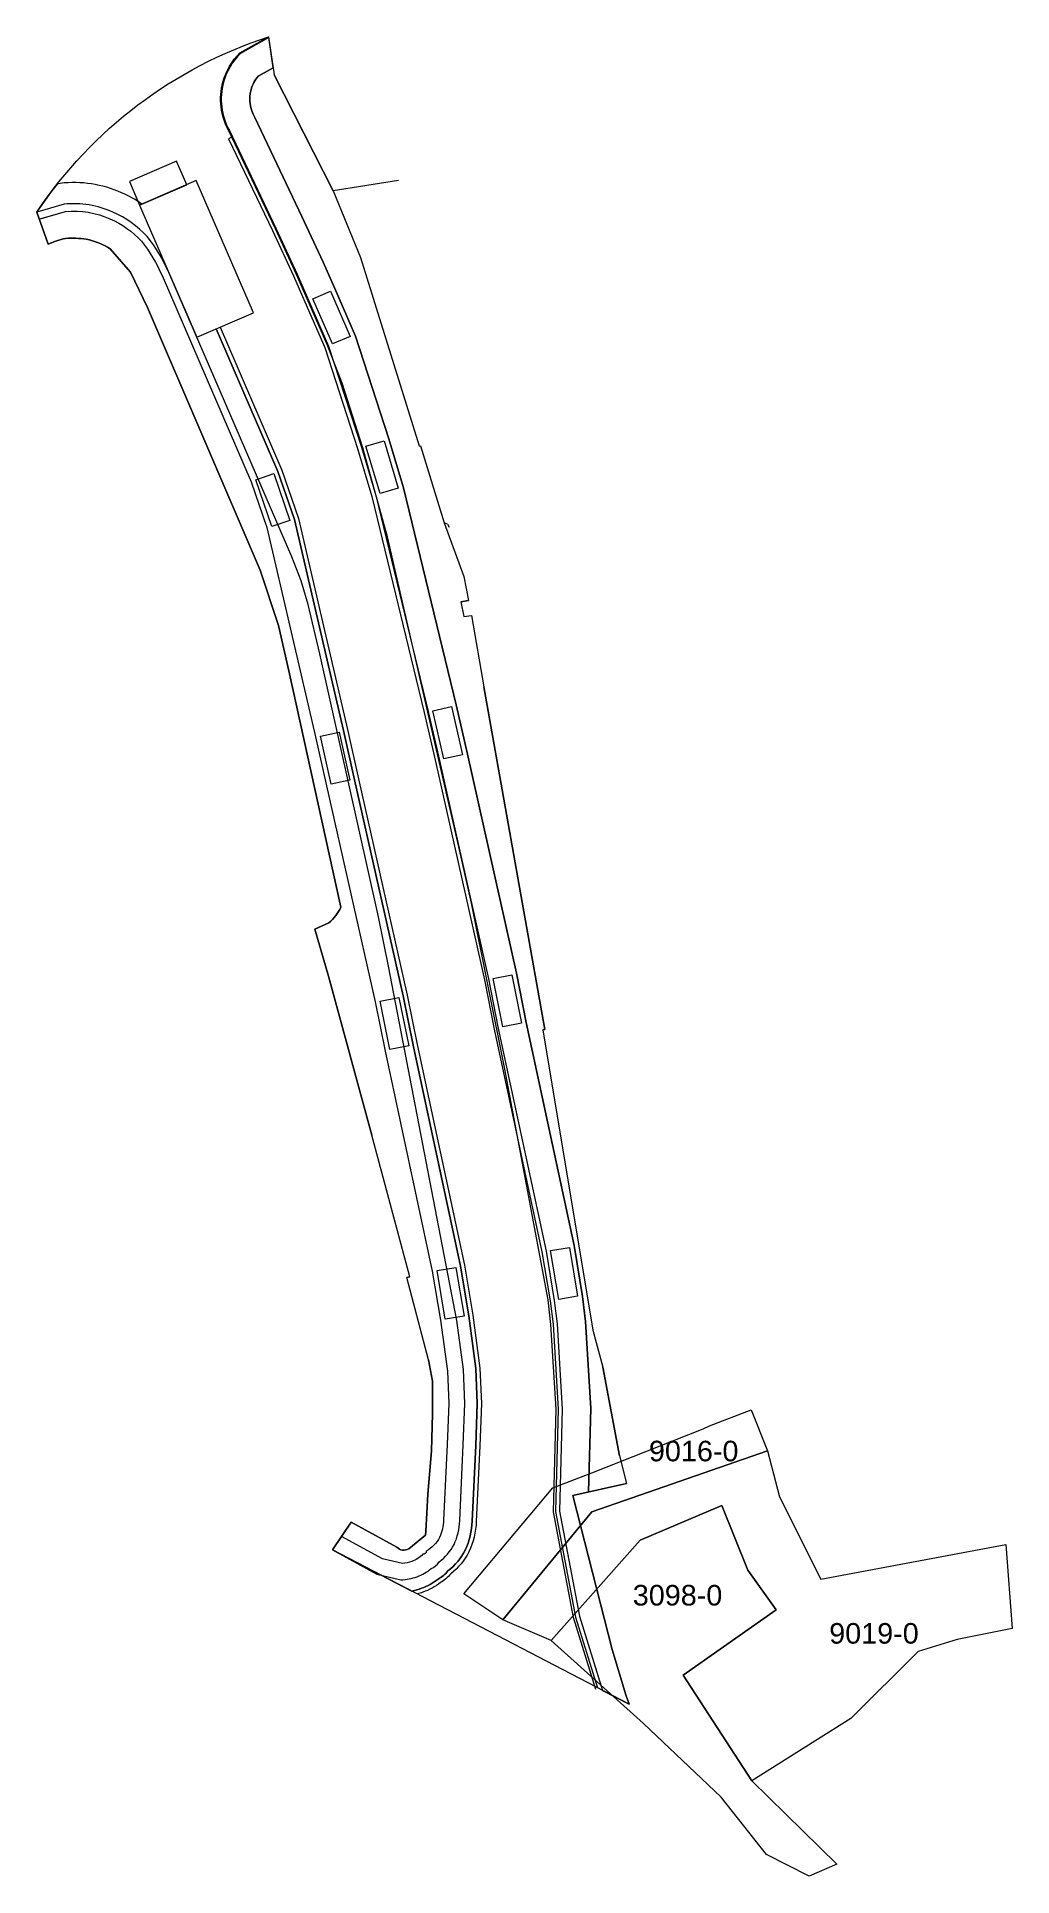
# Model space of a CAD drawing. Header units: metres. Extents: x 7529398 to 7529492, y 4686543 to 4686722.
import ezdxf

# ---------------------------------------------------------------- set-up
doc = ezdxf.new("R2010")
doc.units = ezdxf.units.M
for name, color, linetype, lineweight in [('BAZENI', 150, 'Continuous', 0), ('kubza-10cm', 23, 'Continuous', 0), ('kufiri', 200, 'Continuous', 0), ('lloga-sip', 4, 'Continuous', 0), ('objekt', 1, 'Continuous', 0), ('Pikat zyrtare shape', 7, 'Continuous', 0), ('skajori', 157, 'Continuous', 0), ('ujori-zone', 5, 'Continuous', 0), ('ulset-project-e-mod', 1, 'Continuous', 0)]:
    doc.layers.add(name, color=color, linetype=linetype, lineweight=lineweight)
doc.styles.get("Standard").update_dxf_attribs({"font": 'arial.ttf'})

msp = doc.modelspace()

# ---------------------------------------------------------------- linework, layer by layer
at = {"layer": 'BAZENI', "color": 6}
msp.add_lwpolyline([(7529406.6, 4686708.17), (7529407.59, 4686705.88), (7529412.18, 4686707.86), (7529411.19, 4686710.15)], close=True, dxfattribs=at)
at = {"layer": 'BAZENI'}
msp.add_lwpolyline([(7529413.14, 4686693.02), (7529418.65, 4686695.4), (7529413.1, 4686708.25), (7529407.59, 4686705.88)], close=True, dxfattribs=at)
at = {"layer": 'kubza-10cm', "flags": 128}
for points in [[(7529420.57, 4686719.23), (7529419.12, 4686718.42, 0.105114), (7529418.42, 4686717.09, 0.195164), (7529418.78, 4686714.4), (7529423.36, 4686704.76), (7529425.43, 4686700.31), (7529426.55, 4686697.75), (7529428.56, 4686693.14), (7529431.8, 4686683.15), (7529433.23, 4686678.37), (7529438.35, 4686657.28), (7529439.45, 4686652.48), (7529444.21, 4686631.2), (7529445.17, 4686626.38), (7529449.82, 4686604.69), (7529450.64, 4686599.76), (7529450.94, 4686597.33), (7529451.44, 4686588.84), (7529451.23, 4686580.75)], [(7529397.79, 4686704.51), (7529400.4, 4686705.25, -0.130942), (7529404.71, 4686704.53, -0.108528), (7529407.78, 4686702.36, -0.065859), (7529409.77, 4686699.02), (7529418.44, 4686678.96), (7529419.96, 4686674.53), (7529424.69, 4686654.16), (7529425.76, 4686649.39), (7529430.48, 4686628.39), (7529431.46, 4686623.6), (7529436.03, 4686602.2), (7529436.82, 4686597.44), (7529437.5, 4686592.5), (7529437.63, 4686589.33), (7529437.49, 4686585.37), (7529437.13, 4686578.01, -0.09585), (7529436.75, 4686576.32, -0.13367), (7529435.45, 4686574.98, -0.43383), (7529435.13, 4686574.69, -0.117021), (7529434.03, 4686573.97, -0.074032), (7529433.13, 4686573.78), (7529431.2, 4686574.23), (7529427.22, 4686576.42)]]:
    msp.add_lwpolyline(points, format="xyb", dxfattribs=at)
at = {"layer": 'kubza-10cm'}
msp.add_lwpolyline([(7529407.82, 4686705.98, 0.049534), (7529405.82, 4686707.07, 0.13624), (7529399.87, 4686707.99), (7529399.57, 4686707.91, 0.019426), (7529397.6, 4686705.2), (7529397.84, 4686704.52), (7529400.4, 4686705.25, -0.130942), (7529404.71, 4686704.53, -0.108528), (7529407.78, 4686702.36, -0.065859), (7529409.77, 4686699.02), (7529418.44, 4686678.96), (7529419.96, 4686674.53), (7529424.69, 4686654.16), (7529425.76, 4686649.39), (7529430.48, 4686628.39), (7529431.46, 4686623.6), (7529436.03, 4686602.2), (7529436.82, 4686597.44), (7529437.5, 4686592.5), (7529437.63, 4686589.33), (7529437.49, 4686585.37), (7529437.13, 4686578.01, -0.09585), (7529436.75, 4686576.32, -0.13367), (7529435.45, 4686574.98, -0.43383), (7529435.13, 4686574.69, -0.117021), (7529434.03, 4686573.97, -0.074032), (7529433.13, 4686573.78), (7529431.2, 4686574.23), (7529427.22, 4686576.42), (7529426.35, 4686575.12), (7529434.05, 4686571.1, 0.041447), (7529434.99, 4686571.37, 0.082256), (7529436.59, 4686572.27, 0.102021), (7529437.55, 4686573.06, 0.105504), (7529439.24, 4686575.09, 0.099127), (7529439.91, 4686577.9), (7529440.26, 4686585.26), (7529440.41, 4686589.34), (7529440.27, 4686592.74), (7529439.57, 4686597.86), (7529438.76, 4686602.71), (7529434.18, 4686624.17), (7529433.2, 4686628.97), (7529428.47, 4686650), (7529427.4, 4686654.78), (7529422.63, 4686675.3), (7529421.03, 4686679.97), (7529415.04, 4686693.84)], format="xyb", dxfattribs=at)
at = {"layer": 'kufiri', "flags": 128}
msp.add_lwpolyline([(7529397.6, 4686705.2, -0.16842), (7529420.13, 4686722.24), (7529420.68, 4686718.53), (7529426.4, 4686707.27), (7529429.06, 4686700.79), (7529434.77, 4686682.45), (7529434.88, 4686682.45), (7529437.19, 4686674.97), (7529439.1, 4686669.77), (7529439.55, 4686667.43), (7529438.82, 4686667.29), (7529439.1, 4686665.86), (7529439.83, 4686665.97), (7529441.04, 4686659.02), (7529446.96, 4686625.7), (7529446.78, 4686625.67), (7529451.64, 4686596.48), (7529452.62, 4686592.86), (7529454.22, 4686584.26), (7529454.92, 4686581.57), (7529449.69, 4686580.41), (7529453.52, 4686565.41), (7529454.86, 4686561.02), (7529455.18, 4686560.09), (7529426.35, 4686575.12), (7529428.14, 4686577.79), (7529432.58, 4686575.37, 0.337705), (7529433.75, 4686575.21), (7529435.36, 4686576.54), (7529435.4, 4686576.91), (7529435.6, 4686580.52), (7529435.96, 4686584.75), (7529436.07, 4686588.33), (7529436.05, 4686591.51), (7529435.65, 4686593.59), (7529433.55, 4686601.58), (7529433.84, 4686601.65), (7529430.16, 4686615.45), (7529425.95, 4686630.89), (7529424.62, 4686635.46), (7529425.98, 4686636.08, 0.112197), (7529427.16, 4686637.61), (7529422.09, 4686660.57), (7529421.08, 4686665), (7529419.32, 4686670.39), (7529408.37, 4686695.93), (7529406.7, 4686699.36), (7529404.73, 4686701.63, 0.082157), (7529402.41, 4686702.56, 0.045582), (7529400.39, 4686702.64, 0.035645), (7529398.71, 4686702.09)], format="xyb", close=True, dxfattribs=at)
at = {"layer": 'lloga-sip', "flags": 128}
msp.add_lwpolyline([(7529445.17, 4686626.38), (7529444.21, 4686631.2), (7529439.45, 4686652.48), (7529438.35, 4686657.28), (7529433.23, 4686678.37), (7529431.8, 4686683.15), (7529428.56, 4686693.14), (7529426.55, 4686697.75), (7529425.43, 4686700.31), (7529423.36, 4686704.76), (7529418.78, 4686714.4, -0.195164), (7529418.42, 4686717.09, -0.105114), (7529419.12, 4686718.42), (7529420.57, 4686719.23), (7529420.14, 4686722.18), (7529417.38, 4686720.63, 0.129473), (7529415.74, 4686717.82, 0.191803), (7529416.31, 4686713.12), (7529420.85, 4686703.58), (7529422.9, 4686699.17), (7529424.01, 4686696.64), (7529425.96, 4686692.16), (7529429.15, 4686682.33), (7529430.54, 4686677.64), (7529435.64, 4686656.64), (7529436.74, 4686651.87), (7529441.49, 4686630.62), (7529442.45, 4686625.82), (7529447.09, 4686604.17), (7529447.89, 4686599.36), (7529448.17, 4686597.08), (7529448.66, 4686588.79), (7529448.4, 4686578.86), (7529450.35, 4686568.66), (7529452.59, 4686561.44), (7529455.18, 4686560.09), (7529454.86, 4686561.02), (7529453.52, 4686565.41), (7529449.69, 4686580.41), (7529451.23, 4686580.75), (7529451.44, 4686588.84), (7529450.94, 4686597.33), (7529450.64, 4686599.76), (7529449.82, 4686604.69)], format="xyb", close=True, dxfattribs=at)
at = {"layer": 'objekt', "flags": 128}
for points, elevation in [([(7529426.4, 4686707.27), (7529420.68, 4686718.53)], 546.53), ([(7529432.76, 4686708.27), (7529426.4, 4686707.27)], 546.53), ([(7529429.06, 4686700.79), (7529434.77, 4686682.45)], 546.51), ([(7529434.88, 4686682.45), (7529437.19, 4686674.97)], 544.68), ([(7529437.5, 4686674.86), (7529437.19, 4686674.97)], 544.7), ([(7529437.5, 4686674.86), (7529437.68, 4686674.55)], 544.7), ([(7529439.1, 4686669.77), (7529439.55, 4686667.43)], 544.74), ([(7529438.82, 4686667.29), (7529439.55, 4686667.43)], 544.76), ([(7529438.82, 4686667.29), (7529439.1, 4686665.86)], 544.76), ([(7529439.1, 4686665.86), (7529439.83, 4686665.97)], 544.77), ([(7529439.83, 4686665.97), (7529441.04, 4686659.02)], 544.77), ([(7529446.96, 4686625.7), (7529441.04, 4686659.02)], 545), ([(7529425.95, 4686630.89), (7529430.16, 4686615.45)], 545), ([(7529446.78, 4686625.67), (7529446.96, 4686625.7)], 545), ([(7529446.78, 4686625.67), (7529451.64, 4686596.48)], 545), ([(7529433.84, 4686601.65), (7529430.16, 4686615.45)], 545.03), ([(7529433.84, 4686601.65), (7529433.55, 4686601.58)], 545.03), ([(7529435.65, 4686593.59), (7529433.55, 4686601.58)], 545.04), ([(7529454.22, 4686584.26), (7529452.62, 4686592.86)], 545.36), ([(7529449.69, 4686580.41), (7529454.92, 4686581.57)], 545.25)]:
    msp.add_lwpolyline(points, dxfattribs=dict(at, elevation=elevation))
at = {"layer": 'Pikat zyrtare shape', "flags": 128}
for points in [[(7529462.37, 4686586.87), (7529462.99, 4686587.17), (7529467.01, 4686588.73), (7529468.62, 4686584.75), (7529451.53, 4686578.81), (7529442.9, 4686568.31), (7529439.09, 4686570.84), (7529447.75, 4686581.13), (7529451.53, 4686582.61), (7529462.37, 4686586.87)], [(7529467.09, 4686552.65), (7529460.42, 4686562.93), (7529469.45, 4686569.29), (7529466.7, 4686573.14), (7529464.18, 4686579.43), (7529456.25, 4686576.06), (7529447.6, 4686566.31), (7529442.9, 4686568.31), (7529451.53, 4686578.81), (7529468.62, 4686584.75), (7529469.77, 4686580.27), (7529473.8, 4686572.27), (7529491.78, 4686575.64), (7529492.39, 4686567.47), (7529487.05, 4686566.38), (7529483.27, 4686565.22), (7529476.71, 4686558.71), (7529467.09, 4686552.65)], [(7529456.56, 4686558.22), (7529447.6, 4686566.31), (7529456.25, 4686576.06), (7529464.18, 4686579.43), (7529466.7, 4686573.14), (7529469.45, 4686569.29), (7529460.42, 4686562.93), (7529467.09, 4686552.65), (7529475.34, 4686544.54), (7529472.67, 4686543.38), (7529468.5, 4686545.5), (7529464.1, 4686551.07), (7529456.56, 4686558.22)]]:
    msp.add_lwpolyline(points, dxfattribs=at)
at = {"layer": 'skajori', "flags": 128}
for points in [[(7529451.93, 4686561.53), (7529449.77, 4686568.52), (7529447.81, 4686578.81), (7529448.06, 4686588.78), (7529447.57, 4686597.02), (7529447.28, 4686599.43), (7529443.08, 4686621.86), (7529439.86, 4686637.98), (7529438.62, 4686643.46), (7529431.69, 4686673.63), (7529429.28, 4686682.28), (7529427.29, 4686688.57), (7529425.83, 4686692.33), (7529422.84, 4686699.14), (7529420.79, 4686703.55), (7529416.25, 4686713.1, -0.191752), (7529415.68, 4686717.84, -0.129814), (7529417.34, 4686720.68), (7529420.13, 4686722.24)], [(7529426.35, 4686575.12), (7529430.64, 4686572.75), (7529432.98, 4686572.2, 0.087039), (7529434.57, 4686572.5, 0.089622), (7529435.93, 4686573.29, 0.134173), (7529436.68, 4686573.92, 0.111303), (7529438.15, 4686575.63, 0.098109), (7529438.7, 4686577.95), (7529439.05, 4686585.31), (7529439.2, 4686589.33), (7529439.06, 4686592.64), (7529438.42, 4686597.41), (7529431.77, 4686631.86), (7529430.81, 4686636.65), (7529425.09, 4686662.24), (7529423.98, 4686667.03), (7529423.28, 4686669.34), (7529422.37, 4686671.66), (7529410.43, 4686699.31, 0.066252), (7529408.32, 4686702.82, 0.108918), (7529404.99, 4686705.18, 0.132513), (7529400.26, 4686705.96), (7529397.6, 4686705.2)], [(7529398.71, 4686702.09, -0.035645), (7529400.39, 4686702.64, -0.045582), (7529402.41, 4686702.56, -0.082157), (7529404.73, 4686701.63), (7529406.7, 4686699.36), (7529408.37, 4686695.93), (7529419.32, 4686670.39), (7529421.08, 4686665), (7529422.09, 4686660.57), (7529427.16, 4686637.61, -0.112197), (7529425.98, 4686636.08), (7529424.62, 4686635.46), (7529425.95, 4686630.89)], [(7529435.65, 4686593.59), (7529436.05, 4686591.51), (7529436.07, 4686588.33), (7529435.96, 4686584.75), (7529435.6, 4686580.52), (7529435.4, 4686576.91), (7529435.36, 4686576.54), (7529433.75, 4686575.21, -0.337705), (7529432.58, 4686575.37), (7529428.14, 4686577.79)]]:
    msp.add_lwpolyline(points, format="xyb", dxfattribs=at)
for points in [[(7529397.6, 4686705.2), (7529398.71, 4686702.09)], [(7529454.86, 4686561.02), (7529453.52, 4686565.41), (7529449.69, 4686580.41)], [(7529428.14, 4686577.79), (7529426.35, 4686575.12)]]:
    msp.add_lwpolyline(points, dxfattribs=at)
at = {"layer": 'ujori-zone', "flags": 128}
for points in [[(7529420.16, 4686722.19), (7529417.38, 4686720.63, 0.129473), (7529415.74, 4686717.82, 0.191803), (7529416.31, 4686713.12), (7529420.85, 4686703.58), (7529422.9, 4686699.17), (7529424.01, 4686696.64), (7529425.96, 4686692.16), (7529429.15, 4686682.33), (7529430.54, 4686677.64), (7529435.64, 4686656.64), (7529436.74, 4686651.87), (7529441.49, 4686630.62), (7529442.45, 4686625.82), (7529447.09, 4686604.17), (7529447.89, 4686599.36), (7529448.17, 4686597.08), (7529448.66, 4686588.79), (7529448.4, 4686578.86), (7529450.35, 4686568.66), (7529452.59, 4686561.44)], [(7529415.04, 4686693.84), (7529421.03, 4686679.97), (7529422.63, 4686675.3), (7529427.4, 4686654.78), (7529428.47, 4686650), (7529433.2, 4686628.97), (7529434.18, 4686624.17), (7529438.76, 4686602.71), (7529439.57, 4686597.86), (7529440.27, 4686592.74), (7529440.41, 4686589.34), (7529440.26, 4686585.26), (7529439.91, 4686577.9, -0.099127), (7529439.24, 4686575.09, -0.105504), (7529437.55, 4686573.06, -0.102021), (7529436.59, 4686572.27, -0.082256), (7529434.99, 4686571.37, -0.041447), (7529434.05, 4686571.1)], [(7529415.41, 4686694), (7529421.4, 4686680.11), (7529423.02, 4686675.41), (7529427.79, 4686654.87), (7529428.86, 4686650.09), (7529433.59, 4686629.06), (7529434.57, 4686624.25), (7529439.15, 4686602.79), (7529439.97, 4686597.92), (7529440.67, 4686592.78), (7529440.81, 4686589.34), (7529440.66, 4686585.24), (7529440.31, 4686577.88, -0.099385), (7529439.6, 4686574.91, -0.104209), (7529437.83, 4686572.77, -0.09587), (7529436.82, 4686571.93, -0.080603), (7529435.13, 4686570.99, -0.022321), (7529434.6, 4686570.82)]]:
    msp.add_lwpolyline(points, format="xyb", dxfattribs=at)
msp.add_lwpolyline([(7529416.6, 4686712.51), (7529416.24, 4686712.33), (7529420.49, 4686703.41), (7529422.53, 4686699), (7529423.64, 4686696.48), (7529425.58, 4686692.02), (7529428.76, 4686682.21), (7529430.16, 4686677.54), (7529435.25, 4686656.55), (7529436.35, 4686651.78), (7529441.1, 4686630.54), (7529442.06, 4686625.74), (7529446.69, 4686604.09), (7529447.49, 4686599.31), (7529447.77, 4686597.04), (7529448.26, 4686588.78), (7529448, 4686578.83), (7529449.96, 4686568.56), (7529452.09, 4686561.7)], dxfattribs=at)
at = {"layer": 'ulset-project-e-mod'}
msp.add_lwpolyline([(7529426.14, 4686697.51), (7529428.05, 4686693.11), (7529426.35, 4686692.37), (7529424.44, 4686696.77)], close=True, dxfattribs=at)
at = {"layer": 'ulset-project-e-mod', "elevation": 546.32}
for points in [[(7529431.36, 4686682.94), (7529432.73, 4686678.34), (7529430.96, 4686677.82), (7529429.59, 4686682.42)], [(7529420.63, 4686679.76), (7529422.18, 4686675.22), (7529420.43, 4686674.62), (7529418.88, 4686679.16)], [(7529437.9, 4686657.11), (7529438.96, 4686652.43), (7529437.16, 4686652.02), (7529436.09, 4686656.7)], [(7529426.97, 4686654.63), (7529428.02, 4686649.95), (7529426.22, 4686649.55), (7529425.17, 4686654.23)], [(7529443.75, 4686631.03), (7529444.69, 4686626.32), (7529442.88, 4686625.96), (7529441.94, 4686630.66)], [(7529432.77, 4686628.83), (7529433.74, 4686624.13), (7529431.92, 4686623.76), (7529430.96, 4686628.46)], [(7529449.36, 4686604.51), (7529450.15, 4686599.78), (7529448.32, 4686599.47), (7529447.53, 4686604.21)], [(7529438.33, 4686602.58), (7529439.12, 4686597.84), (7529437.29, 4686597.54), (7529436.5, 4686602.27)]]:
    msp.add_lwpolyline(points, close=True, dxfattribs=at)

# ---------------------------------------------------------------- texts
at = {"layer": 'Pikat zyrtare shape'}
for s, p in [('9016-0', (7529457.09, 4686583.72)), ('3098-0', (7529455.52, 4686569.7)), ('9019-0', (7529474.61, 4686565.99))]:
    msp.add_text(s, height=2, dxfattribs=at).set_placement(p)

doc.saveas('drawing.dxf')
